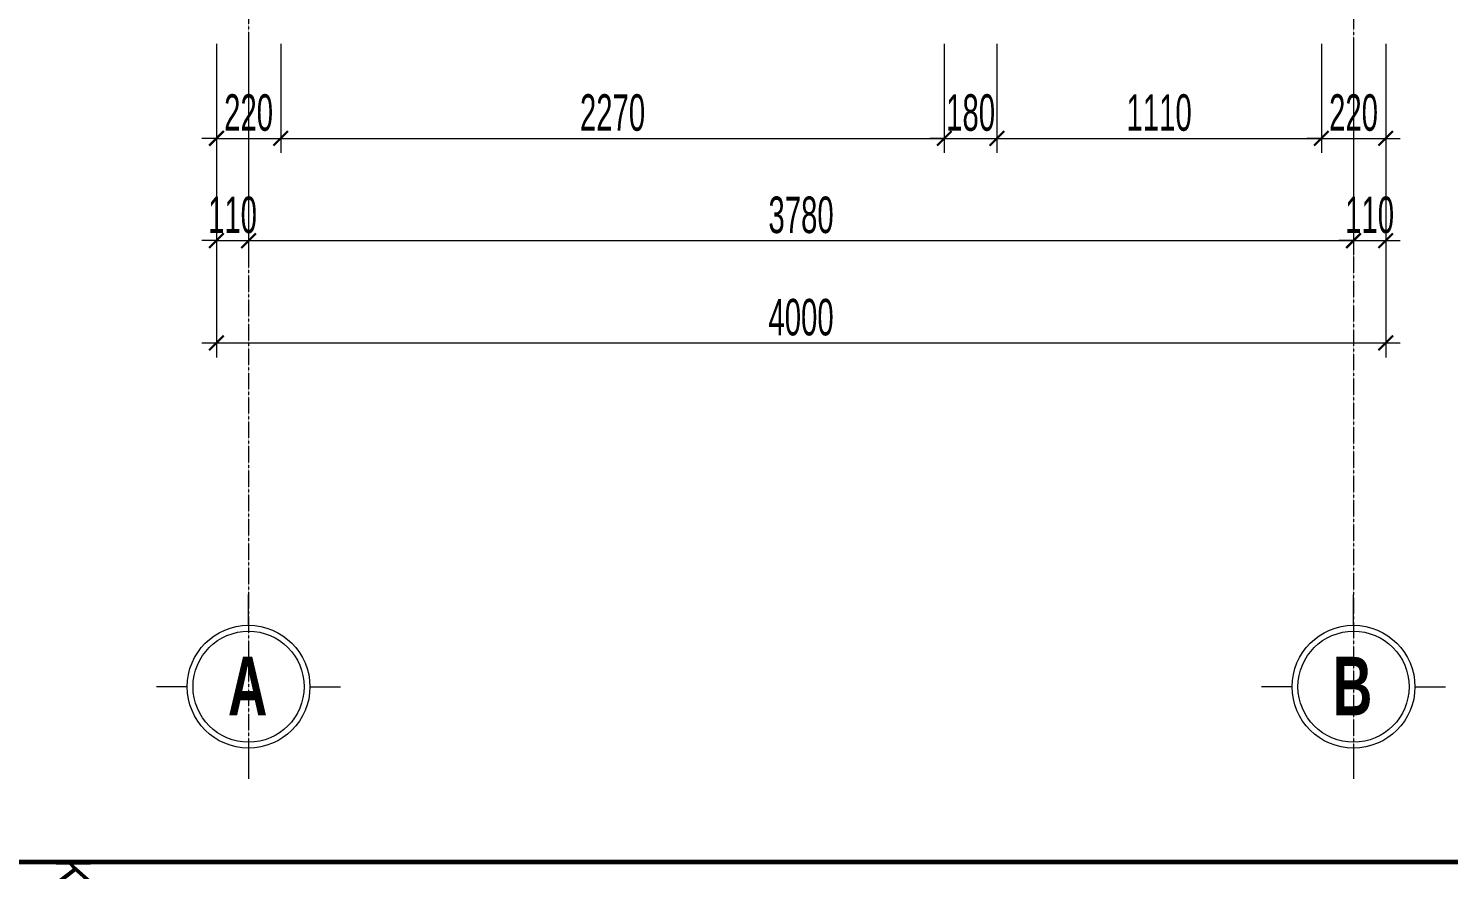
# Model space of a CAD drawing. Header units: millimetres. Extents: x 1336014 to 2939047, y -333549 to -60566.
# Drawn here: x 1450848 to 1455707, y -161557 to -158679 of the extents above; entities that cross this region are included whole.
import ezdxf
from ezdxf.enums import TextEntityAlignment as Align

# ---------------------------------------------------------------- set-up
doc = ezdxf.new("R2010")
doc.units = ezdxf.units.MM
doc.header["$MEASUREMENT"] = 0
doc.linetypes.add('CENTER2', pattern=[1.125, 0.75, -0.125, 0.125, -0.125])
for name, color, linetype, lineweight in [('05.Text', 253, 'Continuous', 18), ('08.Dim', 156, 'Continuous', 15), ('10.truc', 250, 'CENTER2', 20), ('11.Khung bo', 32, 'Continuous', 50)]:
    doc.layers.add(name, color=color, linetype=linetype, lineweight=lineweight)
doc.styles.add('AVANTHB', font='')
doc.styles.add('TT5_Text Dim', font='hoatbif.shx', dxfattribs={"width": 0.6})
doc.styles.add('VnAvantH', font='')
doc.styles.get('AVANTHB').set_extended_font_data('.VnAvantH', bold=True)
doc.styles.get('VnAvantH').set_extended_font_data('.VnAvantH')
doc.dimstyles.new('TT5_Dim 1-50', dxfattribs={"dimscale": 50, "dimtxt": 2.5, "dimasz": 1, "dimexe": 1, "dimexo": 0.5, "dimgap": 0.5, "dimtad": 1, "dimdec": 0, "dimzin": 0, "dimdsep": 46, "dimtxsty": 'TT5_Text Dim', "dimblk": 'ARCHTICK', "dimcen": 0, "dimdle": 1, "dimclrd": 256, "dimclre": 256, "dimclrt": 1, "dimadec": 0, "dimazin": 0, "dimtfac": 0.015, "dimtdec": 0, "dimtix": 1, "dimtmove": 2, "dimatfit": 3, "dimldrblk": 'DOT', "dimfxl": 1, "dimtolj": 1, "dimtzin": 0, "dimlwd": -1, "dimlwe": -1, "dimarcsym": 1})

# ---------------------------------------------------------------- blocks, each defined once
blk = doc.blocks.new('100')
at = {"layer": '11.Khung bo', "const_width": 26.7}
blk.add_lwpolyline([(1860913, -945239.8), (1860913, -916940.1), (1896062.6, -916940.1), (1896062.6, -945239.8)], close=True, dxfattribs=at)
blk.add_lwpolyline([(1860913, -945239.8), (1860913, -916940.1), (1896062.6, -916940.1), (1896062.6, -945239.8)], close=True, dxfattribs=at)
blk.add_lwpolyline([(1860913, -945239.8), (1860913, -916940.1), (1896062.6, -916940.1), (1896062.6, -945239.8)], close=True, dxfattribs=at)
at = {"layer": '05.Text', "style": 'VnAvantH'}
blk.add_text('KTS.lª thÕ trinh', height=197.998, dxfattribs=at).set_placement((1898428.2, -936733.2), align=Align.RIGHT)
blk = doc.blocks.new('DANHTRUC')
for p, q in [((980383.4, -947346.6), (980383.4, -947136.6)), ((979963.4, -947766.6), (979753.4, -947766.6)), ((980803.4, -947766.6), (981013.4, -947766.6)), ((980383.4, -948186.6), (980383.4, -948396.6))]:
    blk.add_line(p, q)
for radius in [420, 380]:
    blk.add_circle((980383.4, -947766.6), radius)
blk = doc.blocks.new('_ARCHTICK')
at = {"const_width": 0.15}
blk.add_lwpolyline([(-0.5, -0.5), (0.5, 0.5)], dxfattribs=at)
blk = doc.blocks.new('*D758')
at = {"layer": '08.Dim', "transparency": 16777216}
for p, q in [((1451491.6, -158732.4), (1451491.6, -159105.4)), ((1451711.6, -158732.4), (1451711.6, -159105.4)), ((1451491.6, -159055.4), (1451441.6, -159055.4)), ((1451491.6, -159055.4), (1451711.6, -159055.4)), ((1451711.6, -159055.4), (1451761.6, -159055.4))]:
    blk.add_line(p, q, dxfattribs=at)
at = {"layer": 'Defpoints', "color": 0, "transparency": 16777216}
for p in [(1451491.6, -158707.4), (1451711.6, -158707.4), (1451711.6, -159055.4)]:
    blk.add_point(p, dxfattribs=at)
at = {"layer": '08.Dim', "transparency": 16777216, "xscale": 50, "yscale": 50, "zscale": 50}
blk.add_blockref('_ARCHTICK', (1451491.6, -159055.4), dxfattribs=at)
at = {"layer": '08.Dim', "transparency": 16777216, "xscale": 50, "yscale": 50, "zscale": 50, "rotation": 180}
blk.add_blockref('_ARCHTICK', (1451711.6, -159055.4), dxfattribs=at)
at = {"layer": '08.Dim', "color": 1, "transparency": 16777216, "insert": (1451601.6, -158967.9), "char_height": 125, "attachment_point": 5, "style": 'TT5_Text Dim'}
blk.add_mtext('\\A1;220', dxfattribs=at)
blk = doc.blocks.new('_DOT')
blk.add_line((-0.5, 0), (-1, 0))
at = {"const_width": 0.5}
blk.add_lwpolyline([(-0.25, 0, 1), (0.25, 0, 1)], format="xyb", close=True, dxfattribs=at)
blk = doc.blocks.new('*D759')
at = {"layer": '08.Dim', "transparency": 16777216}
for p, q in [((1451711.6, -158732.4), (1451711.6, -159105.4)), ((1453981.7, -158732.4), (1453981.7, -159105.4)), ((1451661.6, -159055.4), (1454031.7, -159055.4))]:
    blk.add_line(p, q, dxfattribs=at)
at = {"layer": 'Defpoints', "color": 0, "transparency": 16777216}
for p in [(1451711.6, -158707.4), (1453981.7, -158707.4), (1453981.7, -159055.4)]:
    blk.add_point(p, dxfattribs=at)
at = {"layer": '08.Dim', "transparency": 16777216, "xscale": 50, "yscale": 50, "zscale": 50, "rotation": 180}
blk.add_blockref('_ARCHTICK', (1451711.6, -159055.4), dxfattribs=at)
at = {"layer": '08.Dim', "transparency": 16777216, "xscale": 50, "yscale": 50, "zscale": 50}
blk.add_blockref('_ARCHTICK', (1453981.7, -159055.4), dxfattribs=at)
at = {"layer": '08.Dim', "color": 1, "transparency": 16777216, "insert": (1452846.7, -158967.9), "char_height": 125, "attachment_point": 5, "style": 'TT5_Text Dim'}
blk.add_mtext('\\A1;2270', dxfattribs=at)
blk = doc.blocks.new('*D760')
at = {"layer": '08.Dim', "transparency": 16777216}
for p, q in [((1453981.7, -158732.4), (1453981.7, -159105.4)), ((1454161.6, -158732.4), (1454161.6, -159105.4)), ((1453981.7, -159055.4), (1453931.7, -159055.4)), ((1453981.7, -159055.4), (1454161.6, -159055.4)), ((1454161.6, -159055.4), (1454211.6, -159055.4))]:
    blk.add_line(p, q, dxfattribs=at)
at = {"layer": 'Defpoints', "color": 0, "transparency": 16777216}
for p in [(1453981.7, -158707.4), (1454161.6, -158707.4), (1454161.6, -159055.4)]:
    blk.add_point(p, dxfattribs=at)
at = {"layer": '08.Dim', "transparency": 16777216, "xscale": 50, "yscale": 50, "zscale": 50}
blk.add_blockref('_ARCHTICK', (1453981.7, -159055.4), dxfattribs=at)
at = {"layer": '08.Dim', "transparency": 16777216, "xscale": 50, "yscale": 50, "zscale": 50, "rotation": 180}
blk.add_blockref('_ARCHTICK', (1454161.6, -159055.4), dxfattribs=at)
at = {"layer": '08.Dim', "color": 1, "transparency": 16777216, "insert": (1454071.7, -158967.9), "char_height": 125, "attachment_point": 5, "style": 'TT5_Text Dim'}
blk.add_mtext('\\A1;180', dxfattribs=at)
blk = doc.blocks.new('*D761')
at = {"layer": '08.Dim', "transparency": 16777216}
for p, q in [((1454161.6, -158732.4), (1454161.6, -159105.4)), ((1455271.6, -158732.4), (1455271.6, -159105.4)), ((1454111.6, -159055.4), (1455321.6, -159055.4))]:
    blk.add_line(p, q, dxfattribs=at)
at = {"layer": 'Defpoints', "color": 0, "transparency": 16777216}
for p in [(1454161.6, -158707.4), (1455271.6, -158707.4), (1455271.6, -159055.4)]:
    blk.add_point(p, dxfattribs=at)
at = {"layer": '08.Dim', "transparency": 16777216, "xscale": 50, "yscale": 50, "zscale": 50, "rotation": 180}
blk.add_blockref('_ARCHTICK', (1454161.6, -159055.4), dxfattribs=at)
at = {"layer": '08.Dim', "transparency": 16777216, "xscale": 50, "yscale": 50, "zscale": 50}
blk.add_blockref('_ARCHTICK', (1455271.6, -159055.4), dxfattribs=at)
at = {"layer": '08.Dim', "color": 1, "transparency": 16777216, "insert": (1454716.6, -158967.9), "char_height": 125, "attachment_point": 5, "style": 'TT5_Text Dim'}
blk.add_mtext('\\A1;1110', dxfattribs=at)
blk = doc.blocks.new('*D762')
at = {"layer": '08.Dim', "transparency": 16777216}
for p, q in [((1455271.6, -158732.4), (1455271.6, -159105.4)), ((1455491.6, -158732.4), (1455491.6, -159105.4)), ((1455271.6, -159055.4), (1455221.6, -159055.4)), ((1455271.6, -159055.4), (1455491.6, -159055.4)), ((1455491.6, -159055.4), (1455541.6, -159055.4))]:
    blk.add_line(p, q, dxfattribs=at)
at = {"layer": 'Defpoints', "color": 0, "transparency": 16777216}
for p in [(1455271.6, -158707.4), (1455491.6, -158707.4), (1455491.6, -159055.4)]:
    blk.add_point(p, dxfattribs=at)
at = {"layer": '08.Dim', "transparency": 16777216, "xscale": 50, "yscale": 50, "zscale": 50}
blk.add_blockref('_ARCHTICK', (1455271.6, -159055.4), dxfattribs=at)
at = {"layer": '08.Dim', "transparency": 16777216, "xscale": 50, "yscale": 50, "zscale": 50, "rotation": 180}
blk.add_blockref('_ARCHTICK', (1455491.6, -159055.4), dxfattribs=at)
at = {"layer": '08.Dim', "color": 1, "transparency": 16777216, "insert": (1455381.6, -158967.9), "char_height": 125, "attachment_point": 5, "style": 'TT5_Text Dim'}
blk.add_mtext('\\A1;220', dxfattribs=at)
blk = doc.blocks.new('*D763')
at = {"layer": '08.Dim', "transparency": 16777216}
for p, q in [((1451601.6, -158732.4), (1451601.6, -159455.4)), ((1455381.6, -158732.4), (1455381.6, -159455.4)), ((1451551.6, -159405.4), (1455431.6, -159405.4))]:
    blk.add_line(p, q, dxfattribs=at)
at = {"layer": 'Defpoints', "color": 0, "transparency": 16777216}
for p in [(1451601.6, -158707.4), (1455381.6, -158707.4), (1455381.6, -159405.4)]:
    blk.add_point(p, dxfattribs=at)
at = {"layer": '08.Dim', "transparency": 16777216, "xscale": 50, "yscale": 50, "zscale": 50, "rotation": 180}
blk.add_blockref('_ARCHTICK', (1451601.6, -159405.4), dxfattribs=at)
at = {"layer": '08.Dim', "transparency": 16777216, "xscale": 50, "yscale": 50, "zscale": 50}
blk.add_blockref('_ARCHTICK', (1455381.6, -159405.4), dxfattribs=at)
at = {"layer": '08.Dim', "color": 1, "transparency": 16777216, "insert": (1453491.6, -159317.9), "char_height": 125, "attachment_point": 5, "style": 'TT5_Text Dim'}
blk.add_mtext('\\A1;3780', dxfattribs=at)
blk = doc.blocks.new('*D764')
at = {"layer": '08.Dim', "transparency": 16777216}
for p, q in [((1451491.6, -158732.4), (1451491.6, -159455.4)), ((1451601.6, -158732.4), (1451601.6, -159455.4)), ((1451491.6, -159405.4), (1451441.6, -159405.4)), ((1451491.6, -159405.4), (1451601.6, -159405.4)), ((1451601.6, -159405.4), (1451651.6, -159405.4))]:
    blk.add_line(p, q, dxfattribs=at)
at = {"layer": 'Defpoints', "color": 0, "transparency": 16777216}
for p in [(1451491.6, -158707.4), (1451601.6, -158707.4), (1451601.6, -159405.4)]:
    blk.add_point(p, dxfattribs=at)
at = {"layer": '08.Dim', "transparency": 16777216, "xscale": 50, "yscale": 50, "zscale": 50}
blk.add_blockref('_ARCHTICK', (1451491.6, -159405.4), dxfattribs=at)
at = {"layer": '08.Dim', "transparency": 16777216, "xscale": 50, "yscale": 50, "zscale": 50, "rotation": 180}
blk.add_blockref('_ARCHTICK', (1451601.6, -159405.4), dxfattribs=at)
at = {"layer": '08.Dim', "color": 1, "transparency": 16777216, "insert": (1451546.6, -159317.9), "char_height": 125, "attachment_point": 5, "style": 'TT5_Text Dim'}
blk.add_mtext('\\A1;110', dxfattribs=at)
blk = doc.blocks.new('*D765')
at = {"layer": '08.Dim', "transparency": 16777216}
for p, q in [((1455381.6, -158732.4), (1455381.6, -159455.4)), ((1455491.6, -158732.4), (1455491.6, -159455.4)), ((1455381.6, -159405.4), (1455331.6, -159405.4)), ((1455381.6, -159405.4), (1455491.6, -159405.4)), ((1455491.6, -159405.4), (1455541.6, -159405.4))]:
    blk.add_line(p, q, dxfattribs=at)
at = {"layer": 'Defpoints', "color": 0, "transparency": 16777216}
for p in [(1455381.6, -158707.4), (1455491.6, -158707.4), (1455491.6, -159405.4)]:
    blk.add_point(p, dxfattribs=at)
at = {"layer": '08.Dim', "transparency": 16777216, "xscale": 50, "yscale": 50, "zscale": 50}
blk.add_blockref('_ARCHTICK', (1455381.6, -159405.4), dxfattribs=at)
at = {"layer": '08.Dim', "transparency": 16777216, "xscale": 50, "yscale": 50, "zscale": 50, "rotation": 180}
blk.add_blockref('_ARCHTICK', (1455491.6, -159405.4), dxfattribs=at)
at = {"layer": '08.Dim', "color": 1, "transparency": 16777216, "insert": (1455436.6, -159317.9), "char_height": 125, "attachment_point": 5, "style": 'TT5_Text Dim'}
blk.add_mtext('\\A1;110', dxfattribs=at)
blk = doc.blocks.new('*D766')
at = {"layer": '08.Dim', "transparency": 16777216}
for p, q in [((1451491.6, -158732.4), (1451491.6, -159805.4)), ((1455491.6, -158732.4), (1455491.6, -159805.4)), ((1451441.6, -159755.4), (1455541.6, -159755.4))]:
    blk.add_line(p, q, dxfattribs=at)
at = {"layer": 'Defpoints', "color": 0, "transparency": 16777216}
for p in [(1451491.6, -158707.4), (1455491.6, -158707.4), (1455491.6, -159755.4)]:
    blk.add_point(p, dxfattribs=at)
at = {"layer": '08.Dim', "transparency": 16777216, "xscale": 50, "yscale": 50, "zscale": 50, "rotation": 180}
blk.add_blockref('_ARCHTICK', (1451491.6, -159755.4), dxfattribs=at)
at = {"layer": '08.Dim', "transparency": 16777216, "xscale": 50, "yscale": 50, "zscale": 50}
blk.add_blockref('_ARCHTICK', (1455491.6, -159755.4), dxfattribs=at)
at = {"layer": '08.Dim', "color": 1, "transparency": 16777216, "insert": (1453491.6, -159667.9), "char_height": 125, "attachment_point": 5, "style": 'TT5_Text Dim'}
blk.add_mtext('\\A1;4000', dxfattribs=at)

msp = doc.modelspace()

# ---------------------------------------------------------------- linework, layer by layer
at = {"layer": '10.truc'}
for p, q in [((1451601.6, -142890.9), (1451601.6, -161246.4)), ((1455381.6, -143001.4), (1455381.6, -161246.4))]:
    msp.add_line(p, q, dxfattribs=at)

# ---------------------------------------------------------------- block references
at = {"layer": '05.Text', "xscale": 0.6, "yscale": 0.6, "zscale": 0.6, "rotation": 270}
msp.add_blockref('100', (2012982.3, 976106.3), dxfattribs=at)
at = {"layer": '05.Text', "xscale": 0.5, "yscale": 0.5, "zscale": 0.5}
for p in [(961409.9, 312951.9), (965189.9, 312951.9)]:
    msp.add_blockref('DANHTRUC', p, dxfattribs=at)

# ---------------------------------------------------------------- texts
at = {"layer": '05.Text', "style": 'AVANTHB', "width": 0.7}
for s, p in [('a', (1451530.8, -161029.1)), ('b', (1455310.8, -161029.1))]:
    msp.add_text(s, height=200, dxfattribs=at).set_placement(p)

# ---------------------------------------------------------------- dimensions: what is measured, and where the dimension line sits
at = {"layer": '08.Dim'}
for base, p1, p2, picture, middle in [((1451601.6, -159405.4), (1451491.6, -158707.4), (1451601.6, -158707.4), '*D764', (1451546.6, -159317.9)), ((1451711.6, -159055.4), (1451491.6, -158707.4), (1451711.6, -158707.4), '*D758', (1451601.6, -158967.9)), ((1455491.6, -159755.4), (1451491.6, -158707.4), (1455491.6, -158707.4), '*D766', (1453491.6, -159667.9)), ((1455381.6, -159405.4), (1451601.6, -158707.4), (1455381.6, -158707.4), '*D763', (1453491.6, -159317.9)), ((1453981.7, -159055.4), (1451711.6, -158707.4), (1453981.7, -158707.4), '*D759', (1452846.7, -158967.9)), ((1454161.6, -159055.4), (1453981.7, -158707.4), (1454161.6, -158707.4), '*D760', (1454071.7, -158967.9)), ((1455271.6, -159055.4), (1454161.6, -158707.4), (1455271.6, -158707.4), '*D761', (1454716.6, -158967.9)), ((1455491.6, -159055.4), (1455271.6, -158707.4), (1455491.6, -158707.4), '*D762', (1455381.6, -158967.9)), ((1455491.6, -159405.4), (1455381.6, -158707.4), (1455491.6, -158707.4), '*D765', (1455436.6, -159317.9))]:
    dim = msp.add_linear_dim(base=base, p1=p1, p2=p2, dimstyle='TT5_Dim 1-50', dxfattribs=at)
    dim.commit()
    dim.dimension.update_dxf_attribs({"geometry": picture, "text_midpoint": middle})

doc.saveas('drawing.dxf')
